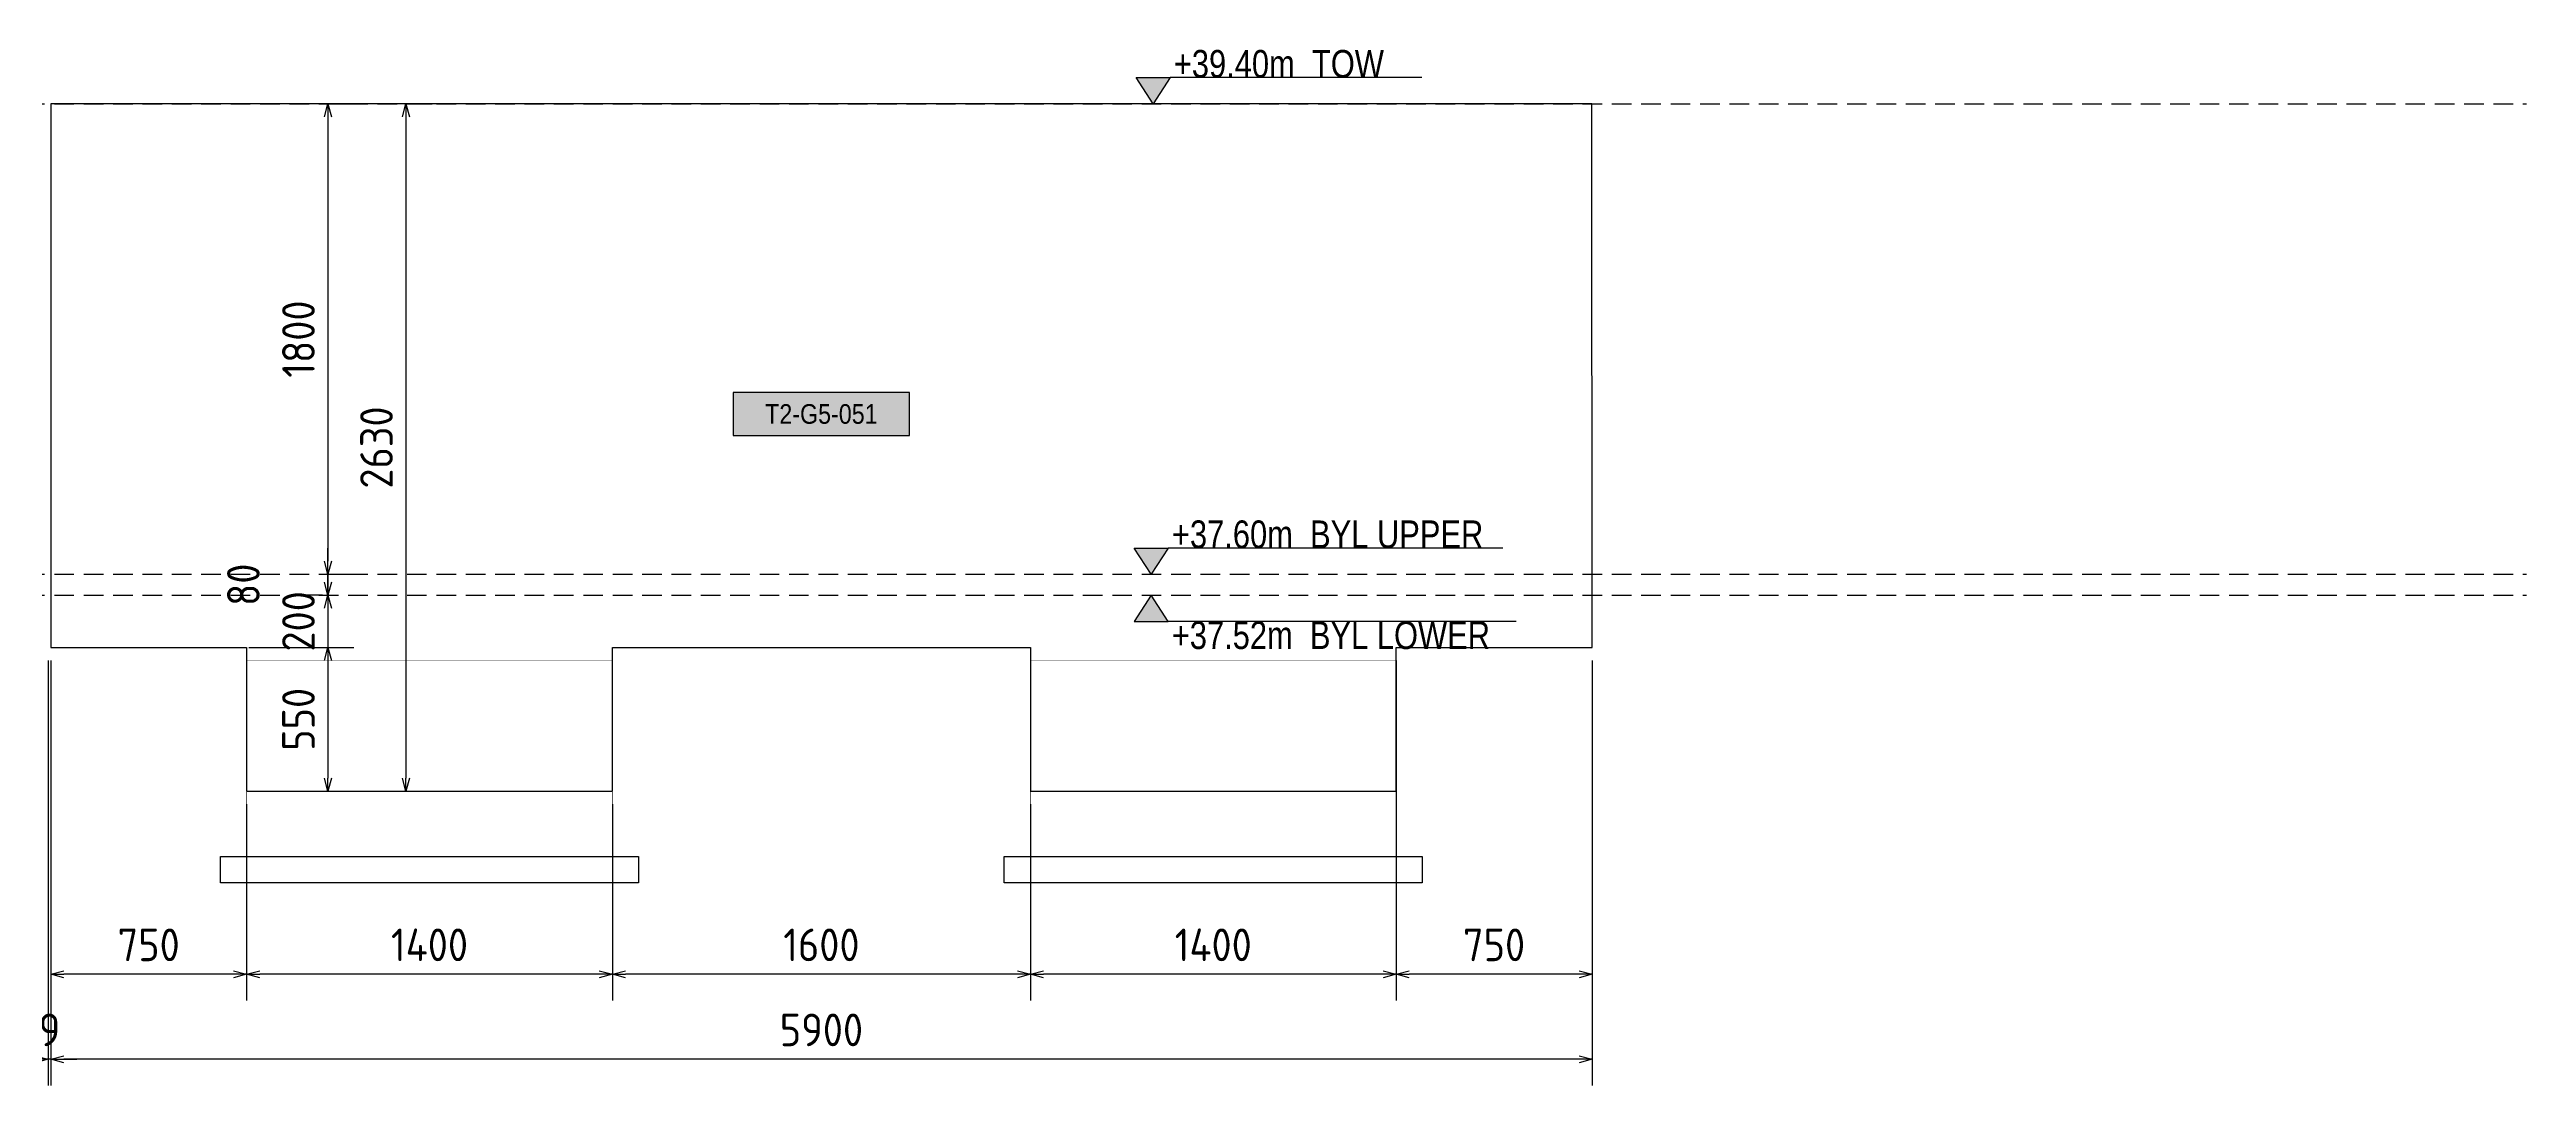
# Model space of a CAD drawing. Header units: centimetres. Extents: x -6122352 to 4157695, y -1694241 to 1947892.
# Drawn here: x 3411255 to 3420737, y 722987 to 726950 of the extents above; entities that cross this region are included whole.
import ezdxf
from ezdxf.enums import TextEntityAlignment as Align

# ---------------------------------------------------------------- set-up
doc = ezdxf.new("R2010")
doc.units = ezdxf.units.CM
doc.header["$MEASUREMENT"] = 0
doc.header["$PDMODE"] = 66
doc.header["$PDSIZE"] = 100
doc.linetypes.add('DASHED2', pattern=[0.375, 0.25, -0.125])
doc.linetypes.add('HIDDEN', pattern=[0.375, 0.25, -0.125])
for name, color, linetype in [('00-MI-DIM', 7, 'Continuous'), ('@MI-TYPE-02', 6, 'Continuous'), ('JML-Dimension', 1, 'Continuous'), ('PANEL-TAGS', 7, 'Continuous'), ('SECTION', 130, 'Continuous')]:
    doc.layers.add(name, color=color, linetype=linetype)
doc.styles.add('PANELTAG_STYLE', font='arial.ttf')
doc.styles.add('Schueco-BEMSTIL', font='isocpeur.ttf', dxfattribs={"width": 0.9})
doc.styles.add('txt-Pisa-std', font='arial.ttf', dxfattribs={"width": 0.8})
doc.dimstyles.new('MI- JWC-TXT-2.5 MM', dxfattribs={"dimscale": 1.5, "dimtxt": 2.5, "dimasz": 1, "dimexe": 2, "dimexo": 1, "dimgap": 1, "dimtad": 1, "dimdec": 0, "dimdsep": 46, "dimtxsty": 'Schueco-BEMSTIL', "dimblk": 'OPEN30', "dimcen": 0, "dimdle": 2, "dimclrd": 140, "dimclre": 8, "dimclrt": 40, "dimadec": 0, "dimazin": 2, "dimtfac": 1, "dimtdec": 0, "dimtix": 1, "dimtmove": 2, "dimatfit": 3, "dimldrblk": 'OPEN', "dimfxl": 2, "dimlwd": -1, "dimlwe": -1, "dimarcsym": 0})

# ---------------------------------------------------------------- blocks, each defined once
blk = doc.blocks.new('T2-ELE FT')
at = {"color": 12, "linetype": 'HIDDEN', "ltscale": 5, "const_width": 2}
blk.add_lwpolyline([(30306558.2, 1676365.9), (30306558.2, 1676865.9), (30307958.2, 1676865.9), (30307958.2, 1676365.9)], dxfattribs=at)
at = {"color": 12, "ltscale": 20, "const_width": 2}
blk.add_lwpolyline([(30306558.2, 1676365.9), (30307958.2, 1676365.9), (30307958.2, 1676115.9), (30306558.2, 1676115.9)], close=True, dxfattribs=at)
at = {"color": 8, "ltscale": 20}
blk.add_lwpolyline([(30306458.2, 1676115.9), (30308058.2, 1676115.9), (30308058.2, 1676015.9), (30306458.2, 1676015.9)], close=True, dxfattribs=at)
blk = doc.blocks.new('_Open30')
at = {"color": 0, "linetype": 'ByBlock', "lineweight": -2}
for p, q in [((-1, 0.27), (0, 0)), ((0, 0), (-1, -0.27)), ((0, 0), (-1, 0))]:
    blk.add_line(p, q, dxfattribs=at)
blk = doc.blocks.new('*D2384')
at = {"layer": '00-MI-DIM', "color": 8, "transparency": 16777216}
for p, q in [((3416410.3, 724612.5), (3416410.3, 723312.2)), ((3417160.6, 724612.6), (3417160.6, 723312.2))]:
    blk.add_line(p, q, dxfattribs=at)
at = {"layer": '00-MI-DIM', "color": 140, "transparency": 16777216}
blk.add_line((3417110.6, 723412.2), (3416460.3, 723412.2), dxfattribs=at)
at = {"layer": 'Defpoints', "color": 0, "transparency": 16777216}
for p in [(3416410.3, 724662.5), (3417160.6, 724662.6), (3416410.3, 723412.2)]:
    blk.add_point(p, dxfattribs=at)
at = {"layer": '00-MI-DIM', "color": 140, "transparency": 16777216, "xscale": 50, "yscale": 50, "zscale": 50, "rotation": 180}
blk.add_blockref('_Open30', (3416410.3, 723412.2), dxfattribs=at)
at = {"layer": '00-MI-DIM', "color": 140, "transparency": 16777216, "xscale": 50, "yscale": 50, "zscale": 50}
blk.add_blockref('_Open30', (3417160.6, 723412.2), dxfattribs=at)
at = {"layer": '00-MI-DIM', "color": 40, "transparency": 16777216, "insert": (3416785.4, 723524.7), "char_height": 125, "attachment_point": 5, "style": 'Schueco-BEMSTIL'}
blk.add_mtext('750', dxfattribs=at)
blk = doc.blocks.new('_Open')
at = {"color": 0, "linetype": 'ByBlock', "lineweight": -2}
for p, q in [((-1, 0.2), (0, 0)), ((-1, -0.2), (0, 0)), ((0, 0), (-1, 0))]:
    blk.add_line(p, q, dxfattribs=at)
blk = doc.blocks.new('*D2385')
at = {"layer": '00-MI-DIM', "color": 8, "transparency": 16777216}
for p, q in [((3416410.3, 724612.5), (3416410.3, 723312.2)), ((3415010.3, 724062.5), (3415010.3, 723312.2))]:
    blk.add_line(p, q, dxfattribs=at)
at = {"layer": '00-MI-DIM', "color": 140, "transparency": 16777216}
blk.add_line((3416360.3, 723412.2), (3415060.3, 723412.2), dxfattribs=at)
at = {"layer": 'Defpoints', "color": 0, "transparency": 16777216}
for p in [(3416410.3, 724662.5), (3415010.3, 724112.5), (3415010.3, 723412.2)]:
    blk.add_point(p, dxfattribs=at)
at = {"layer": '00-MI-DIM', "color": 140, "transparency": 16777216, "xscale": 50, "yscale": 50, "zscale": 50, "rotation": 180}
blk.add_blockref('_Open30', (3415010.3, 723412.2), dxfattribs=at)
at = {"layer": '00-MI-DIM', "color": 140, "transparency": 16777216, "xscale": 50, "yscale": 50, "zscale": 50}
blk.add_blockref('_Open30', (3416410.3, 723412.2), dxfattribs=at)
at = {"layer": '00-MI-DIM', "color": 40, "transparency": 16777216, "insert": (3415710.3, 723524.7), "char_height": 125, "attachment_point": 5, "style": 'Schueco-BEMSTIL'}
blk.add_mtext('1400', dxfattribs=at)
blk = doc.blocks.new('*D2386')
at = {"layer": '00-MI-DIM', "color": 8, "transparency": 16777216}
for p, q in [((3413410, 724062.5), (3413410, 723312.2)), ((3415010.3, 724062.5), (3415010.3, 723312.2))]:
    blk.add_line(p, q, dxfattribs=at)
at = {"layer": '00-MI-DIM', "color": 140, "transparency": 16777216}
blk.add_line((3414960.3, 723412.2), (3413460, 723412.2), dxfattribs=at)
at = {"layer": 'Defpoints', "color": 0, "transparency": 16777216}
for p in [(3413410, 724112.5), (3415010.3, 724112.5), (3413410, 723412.2)]:
    blk.add_point(p, dxfattribs=at)
at = {"layer": '00-MI-DIM', "color": 140, "transparency": 16777216, "xscale": 50, "yscale": 50, "zscale": 50, "rotation": 180}
blk.add_blockref('_Open30', (3413410, 723412.2), dxfattribs=at)
at = {"layer": '00-MI-DIM', "color": 140, "transparency": 16777216, "xscale": 50, "yscale": 50, "zscale": 50}
blk.add_blockref('_Open30', (3415010.3, 723412.2), dxfattribs=at)
at = {"layer": '00-MI-DIM', "color": 40, "transparency": 16777216, "insert": (3414210.2, 723524.7), "char_height": 125, "attachment_point": 5, "style": 'Schueco-BEMSTIL'}
blk.add_mtext('1600', dxfattribs=at)
blk = doc.blocks.new('*D2387')
at = {"layer": '00-MI-DIM', "color": 8, "transparency": 16777216}
for p, q in [((3412010, 724062.5), (3412010, 723312.2)), ((3413410, 724062.5), (3413410, 723312.2))]:
    blk.add_line(p, q, dxfattribs=at)
at = {"layer": '00-MI-DIM', "color": 140, "transparency": 16777216}
blk.add_line((3413360, 723412.2), (3412060, 723412.2), dxfattribs=at)
at = {"layer": 'Defpoints', "color": 0, "transparency": 16777216}
for p in [(3412010, 724112.5), (3413410, 724112.5), (3412010, 723412.2)]:
    blk.add_point(p, dxfattribs=at)
at = {"layer": '00-MI-DIM', "color": 140, "transparency": 16777216, "xscale": 50, "yscale": 50, "zscale": 50, "rotation": 180}
blk.add_blockref('_Open30', (3412010, 723412.2), dxfattribs=at)
at = {"layer": '00-MI-DIM', "color": 140, "transparency": 16777216, "xscale": 50, "yscale": 50, "zscale": 50}
blk.add_blockref('_Open30', (3413410, 723412.2), dxfattribs=at)
at = {"layer": '00-MI-DIM', "color": 40, "transparency": 16777216, "insert": (3412710, 723524.7), "char_height": 125, "attachment_point": 5, "style": 'Schueco-BEMSTIL'}
blk.add_mtext('1400', dxfattribs=at)
blk = doc.blocks.new('*D2388')
at = {"layer": '00-MI-DIM', "color": 8, "transparency": 16777216}
for p, q in [((3411260.1, 724612.5), (3411260.1, 723312.2)), ((3412010, 724062.5), (3412010, 723312.2))]:
    blk.add_line(p, q, dxfattribs=at)
at = {"layer": '00-MI-DIM', "color": 140, "transparency": 16777216}
blk.add_line((3411960, 723412.2), (3411310.1, 723412.2), dxfattribs=at)
at = {"layer": 'Defpoints', "color": 0, "transparency": 16777216}
for p in [(3411260.1, 724662.5), (3412010, 724112.5), (3411260.1, 723412.2)]:
    blk.add_point(p, dxfattribs=at)
at = {"layer": '00-MI-DIM', "color": 140, "transparency": 16777216, "xscale": 50, "yscale": 50, "zscale": 50, "rotation": 180}
blk.add_blockref('_Open30', (3411260.1, 723412.2), dxfattribs=at)
at = {"layer": '00-MI-DIM', "color": 140, "transparency": 16777216, "xscale": 50, "yscale": 50, "zscale": 50}
blk.add_blockref('_Open30', (3412010, 723412.2), dxfattribs=at)
at = {"layer": '00-MI-DIM', "color": 40, "transparency": 16777216, "insert": (3411635, 723524.7), "char_height": 125, "attachment_point": 5, "style": 'Schueco-BEMSTIL'}
blk.add_mtext('750', dxfattribs=at)
blk = doc.blocks.new('*D2394')
at = {"layer": '00-MI-DIM', "color": 8, "transparency": 16777216}
for p, q in [((3411260.1, 724612.5), (3411260.1, 722986.8)), ((3417160.6, 724612.6), (3417160.6, 722986.8))]:
    blk.add_line(p, q, dxfattribs=at)
at = {"layer": '00-MI-DIM', "color": 140, "transparency": 16777216}
blk.add_line((3417110.6, 723086.8), (3411310.1, 723086.8), dxfattribs=at)
at = {"layer": 'Defpoints', "color": 0, "transparency": 16777216}
for p in [(3411260.1, 724662.5), (3417160.6, 724662.6), (3411260.1, 723086.8)]:
    blk.add_point(p, dxfattribs=at)
at = {"layer": '00-MI-DIM', "color": 140, "transparency": 16777216, "xscale": 50, "yscale": 50, "zscale": 50, "rotation": 180}
blk.add_blockref('_Open30', (3411260.1, 723086.8), dxfattribs=at)
at = {"layer": '00-MI-DIM', "color": 140, "transparency": 16777216, "xscale": 50, "yscale": 50, "zscale": 50}
blk.add_blockref('_Open30', (3417160.6, 723086.8), dxfattribs=at)
at = {"layer": '00-MI-DIM', "color": 40, "transparency": 16777216, "insert": (3414210.3, 723199.3), "char_height": 125, "attachment_point": 5, "style": 'Schueco-BEMSTIL'}
blk.add_mtext('5900', dxfattribs=at)
blk = doc.blocks.new('*D2395')
at = {"layer": '00-MI-DIM', "color": 8, "transparency": 16777216}
for p, q in [((3411250.8, 724612.6), (3411250.8, 722986.8)), ((3411260.1, 724612.5), (3411260.1, 722986.8))]:
    blk.add_line(p, q, dxfattribs=at)
at = {"layer": '00-MI-DIM', "color": 140, "transparency": 16777216}
for p, q in [((3411200.8, 723086.8), (3411150.8, 723086.8)), ((3411260.1, 723086.8), (3411250.8, 723086.8)), ((3411310.1, 723086.8), (3411360.1, 723086.8))]:
    blk.add_line(p, q, dxfattribs=at)
at = {"layer": 'Defpoints', "color": 0, "transparency": 16777216}
for p in [(3411250.8, 724662.6), (3411260.1, 724662.5), (3411250.8, 723086.8)]:
    blk.add_point(p, dxfattribs=at)
at = {"layer": '00-MI-DIM', "color": 140, "transparency": 16777216, "xscale": 50, "yscale": 50, "zscale": 50}
blk.add_blockref('_Open30', (3411250.8, 723086.8), dxfattribs=at)
at = {"layer": '00-MI-DIM', "color": 140, "transparency": 16777216, "xscale": 50, "yscale": 50, "zscale": 50, "rotation": 180}
blk.add_blockref('_Open30', (3411260.1, 723086.8), dxfattribs=at)
at = {"layer": '00-MI-DIM', "color": 40, "transparency": 16777216, "insert": (3411255.4, 723199.3), "char_height": 125, "attachment_point": 5, "style": 'Schueco-BEMSTIL'}
blk.add_mtext('9', dxfattribs=at)
blk = doc.blocks.new('*U1106')
at = {"layer": 'JML-Dimension'}
h = blk.add_hatch(color=10, dxfattribs=at)
h.dxf.hatch_style = 1
h.paths.add_polyline_path([(0, 0), (-1.54, 2.37), (1.54, 2.37)])
blk.add_line((24.31, 2.37), (1.54, 2.37), dxfattribs=at)
blk.add_lwpolyline([(0, 0), (-1.54, 2.37), (1.54, 2.37), (0, 0)], dxfattribs=at)
at = {"color": 5, "style": 'txt-Pisa-std', "width": 0.8}
blk.add_attdef('+0.0', text='', height=2.5, dxfattribs=at).set_placement((1.87, 2.37), align=Align.BOTTOM_LEFT)
blk = doc.blocks.new('*U1108')
at = {"layer": 'JML-Dimension'}
h = blk.add_hatch(color=10, dxfattribs=at)
h.dxf.hatch_style = 1
h.paths.add_polyline_path([(0, 0), (-1.54, 2.37), (1.54, 2.37)])
blk.add_line((31.81, 2.37), (1.54, 2.37), dxfattribs=at)
blk.add_lwpolyline([(0, 0), (-1.54, 2.37), (1.54, 2.37), (0, 0)], dxfattribs=at)
at = {"color": 5, "style": 'txt-Pisa-std', "width": 0.8}
blk.add_attdef('+0.0', text='', height=2.5, dxfattribs=at).set_placement((1.87, 2.37), align=Align.BOTTOM_LEFT)
blk = doc.blocks.new('*U1107')
at = {"layer": 'JML-Dimension'}
h = blk.add_hatch(color=10, dxfattribs=at)
h.dxf.hatch_style = 1
h.paths.add_polyline_path([(0, 0), (-1.54, 2.37), (1.54, 2.37)])
blk.add_line((33.03, 2.37), (1.54, 2.37), dxfattribs=at)
blk.add_lwpolyline([(0, 0), (-1.54, 2.37), (1.54, 2.37), (0, 0)], dxfattribs=at)
at = {"color": 5, "style": 'txt-Pisa-std', "width": 0.8}
blk.add_attdef('+0.0', text='', height=2.5, dxfattribs=at).set_placement((1.87, 2.37), align=Align.BOTTOM_LEFT)
blk = doc.blocks.new('*D2504')
at = {"layer": '00-MI-DIM', "color": 8, "transparency": 16777216}
for p, q in [((3412332.3, 726742.5), (3412420.9, 726742.5)), ((3412332.3, 724942.5), (3412420.9, 724942.5))]:
    blk.add_line(p, q, dxfattribs=at)
at = {"layer": '00-MI-DIM', "color": 140, "transparency": 16777216}
blk.add_line((3412320.9, 726692.5), (3412320.9, 724992.5), dxfattribs=at)
at = {"layer": 'Defpoints', "color": 0, "transparency": 16777216}
for p in [(3412282.3, 726742.5), (3412282.3, 724942.5), (3412320.9, 724942.5)]:
    blk.add_point(p, dxfattribs=at)
at = {"layer": '00-MI-DIM', "color": 140, "transparency": 16777216, "xscale": 50, "yscale": 50, "zscale": 50}
for p, rotation in [((3412320.9, 726742.5), 90), ((3412320.9, 724942.5), 270)]:
    blk.add_blockref('_Open30', p, dxfattribs=dict(at, rotation=rotation))
at = {"layer": '00-MI-DIM', "color": 40, "transparency": 16777216, "insert": (3412208.4, 725842.5), "char_height": 125, "attachment_point": 5, "rotation": 90, "style": 'Schueco-BEMSTIL'}
blk.add_mtext('1800', dxfattribs=at)
blk = doc.blocks.new('*D2505')
at = {"layer": '00-MI-DIM', "color": 140, "transparency": 16777216}
for p, q in [((3412320.9, 724992.5), (3412320.9, 725042.5)), ((3412320.9, 724942.5), (3412320.9, 724862.5)), ((3412320.9, 724812.5), (3412320.9, 724762.5))]:
    blk.add_line(p, q, dxfattribs=at)
at = {"layer": '00-MI-DIM', "color": 8, "transparency": 16777216}
for p, q in [((3412332.3, 724942.5), (3412420.9, 724942.5)), ((3412300.5, 724862.5), (3412220.9, 724862.5))]:
    blk.add_line(p, q, dxfattribs=at)
at = {"layer": 'Defpoints', "color": 0, "transparency": 16777216}
for p in [(3412282.3, 724942.5), (3412320.9, 724862.5), (3412350.5, 724862.5)]:
    blk.add_point(p, dxfattribs=at)
at = {"layer": '00-MI-DIM', "color": 140, "transparency": 16777216, "xscale": 50, "yscale": 50, "zscale": 50}
for p, rotation in [((3412320.9, 724942.5), 270), ((3412320.9, 724862.5), 90)]:
    blk.add_blockref('_Open30', p, dxfattribs=dict(at, rotation=rotation))
at = {"layer": '00-MI-DIM', "color": 40, "transparency": 16777216, "insert": (3411997.6, 724902.5), "char_height": 125, "attachment_point": 5, "rotation": 90, "style": 'Schueco-BEMSTIL'}
blk.add_mtext('80', dxfattribs=at)
blk = doc.blocks.new('*D2506')
at = {"layer": '00-MI-DIM', "color": 140, "transparency": 16777216}
for p, q in [((3412320.9, 724912.5), (3412320.9, 724962.5)), ((3412320.9, 724862.5), (3412320.9, 724662.5)), ((3412320.9, 724612.5), (3412320.9, 724562.5))]:
    blk.add_line(p, q, dxfattribs=at)
at = {"layer": '00-MI-DIM', "color": 8, "transparency": 16777216}
for p, q in [((3412300.5, 724862.5), (3412220.9, 724862.5)), ((3412018, 724662.5), (3412420.9, 724662.5))]:
    blk.add_line(p, q, dxfattribs=at)
at = {"layer": 'Defpoints', "color": 0, "transparency": 16777216}
for p in [(3412350.5, 724862.5), (3411968, 724662.5), (3412320.9, 724662.5)]:
    blk.add_point(p, dxfattribs=at)
at = {"layer": '00-MI-DIM', "color": 140, "transparency": 16777216, "xscale": 50, "yscale": 50, "zscale": 50}
for p, rotation in [((3412320.9, 724862.5), 270), ((3412320.9, 724662.5), 90)]:
    blk.add_blockref('_Open30', p, dxfattribs=dict(at, rotation=rotation))
at = {"layer": '00-MI-DIM', "color": 40, "transparency": 16777216, "insert": (3412208.4, 724762.5), "char_height": 125, "attachment_point": 5, "rotation": 90, "style": 'Schueco-BEMSTIL'}
blk.add_mtext('200', dxfattribs=at)
blk = doc.blocks.new('*D2507')
at = {"layer": '00-MI-DIM', "color": 8, "transparency": 16777216}
for p, q in [((3412018, 724662.5), (3412420.9, 724662.5)), ((3412370.9, 724112.5), (3412420.9, 724112.5))]:
    blk.add_line(p, q, dxfattribs=at)
at = {"layer": '00-MI-DIM', "color": 140, "transparency": 16777216}
blk.add_line((3412320.9, 724612.5), (3412320.9, 724162.5), dxfattribs=at)
at = {"layer": 'Defpoints', "color": 0, "transparency": 16777216}
for p in [(3411968, 724662.5), (3412320.9, 724112.5), (3412320.9, 724112.5)]:
    blk.add_point(p, dxfattribs=at)
at = {"layer": '00-MI-DIM', "color": 140, "transparency": 16777216, "xscale": 50, "yscale": 50, "zscale": 50}
for p, rotation in [((3412320.9, 724662.5), 90), ((3412320.9, 724112.5), 270)]:
    blk.add_blockref('_Open30', p, dxfattribs=dict(at, rotation=rotation))
at = {"layer": '00-MI-DIM', "color": 40, "transparency": 16777216, "insert": (3412208.4, 724387.5), "char_height": 125, "attachment_point": 5, "rotation": 90, "style": 'Schueco-BEMSTIL'}
blk.add_mtext('550', dxfattribs=at)
blk = doc.blocks.new('*D2508')
at = {"layer": '00-MI-DIM', "color": 8, "transparency": 16777216}
for p, q in [((3412640.2, 726742.5), (3412719.6, 726742.5)), ((3412640.2, 724112.5), (3412719.6, 724112.5))]:
    blk.add_line(p, q, dxfattribs=at)
at = {"layer": '00-MI-DIM', "color": 140, "transparency": 16777216}
blk.add_line((3412619.6, 726692.5), (3412619.6, 724162.5), dxfattribs=at)
at = {"layer": 'Defpoints', "color": 0, "transparency": 16777216}
for p in [(3412590.2, 726742.5), (3412590.2, 724112.5), (3412619.6, 724112.5)]:
    blk.add_point(p, dxfattribs=at)
at = {"layer": '00-MI-DIM', "color": 140, "transparency": 16777216, "xscale": 50, "yscale": 50, "zscale": 50}
for p, rotation in [((3412619.6, 726742.5), 90), ((3412619.6, 724112.5), 270)]:
    blk.add_blockref('_Open30', p, dxfattribs=dict(at, rotation=rotation))
at = {"layer": '00-MI-DIM', "color": 40, "transparency": 16777216, "insert": (3412507.1, 725427.5), "char_height": 125, "attachment_point": 5, "rotation": 90, "style": 'Schueco-BEMSTIL'}
blk.add_mtext('2630', dxfattribs=at)
blk = doc.blocks.new('PANELTAG')
at = {"layer": 'PANEL-TAGS', "color": 1}
blk.add_lwpolyline([(-13.5, -3.3), (13.5, -3.3), (13.5, 3.3), (-13.5, 3.3)], close=True, dxfattribs=at)
at = {"layer": 'PANEL-TAGS', "color": 40, "true_color": 0xffd700}
blk.add_solid([(-13.5, -3.3), (13.5, -3.3), (-13.5, 3.3), (13.5, 3.3)], dxfattribs=at)
at = {"layer": 'PANEL-TAGS', "color": 5, "style": 'PANELTAG_STYLE', "width": 0.85}
blk.add_attdef('TAGNO', text='', height=3, dxfattribs=at).set_placement((0, 0), align=Align.MIDDLE)

msp = doc.modelspace()

# ---------------------------------------------------------------- linework, layer by layer
at = {"layer": '@MI-TYPE-02', "color": 160, "linetype": 'DASHED2', "ltscale": 300}
for points in [[(3388436.46753, 726742.53586), (3420737.45345, 726742.53586)], [(3388436.46753, 724942.53586), (3420737.45345, 724942.53586)], [(3388436.46753, 724862.53586), (3420737.45345, 724862.53586)]]:
    msp.add_lwpolyline(points, dxfattribs=at)
at = {"layer": '@MI-TYPE-02', "color": 30}
msp.add_lwpolyline([(3417159.84757, 726742.53586), (3411260.06409, 726742.49116), (3411260.06409, 724662.54596), (3412010.02657, 724662.54596), (3412010.02657, 724112.54596), (3413410.02657, 724112.54596), (3413410.02657, 724662.54596), (3415010.31409, 724662.54596), (3415010.31409, 724112.54596), (3416410.31409, 724112.54596), (3416410.31409, 724662.54596), (3417160.56006, 724662.59066), (3417159.84757, 726742.53586)], dxfattribs=at)

# ---------------------------------------------------------------- block references
at = {"color": 2}
for p in [(-26894548.13499, -952253.3278), (-26891547.84748, -952253.3278)]:
    msp.add_blockref('T2-ELE FT', p, dxfattribs=at)
at = {"layer": 'PANEL-TAGS', "color": 30}
ref = msp.add_blockref('PANELTAG', (3414210.14412, 725555.8962), dxfattribs=dict(at, xscale=25, yscale=25, zscale=25))
ref.add_attrib('TAGNO', 'T2-G5-051', dxfattribs={"color": 5, "height": 75, "style": 'PANELTAG_STYLE', "width": 0.85}).set_placement((3414210.14412, 725555.8962), align=Align.MIDDLE_CENTER)
at = {"layer": 'SECTION', "color": 6}
ref = msp.add_blockref('*U1106', (3415480.14411, 726742.53586), dxfattribs=dict(at, xscale=42.30147098076819, yscale=42.30147098076819, zscale=42.30147098076819))
ref.add_attrib('+0.0', '+39.40m  TOW', (3415559.27276, 726842.79292), dxfattribs={"layer": 'JML-Dimension', "color": 5, "height": 105.7536775, "style": 'txt-Pisa-std', "width": 0.8})
ref = msp.add_blockref('*U1108', (3415472.85062, 724942.53586), dxfattribs=dict(at, xscale=42.30147098076819, yscale=42.30147098076819, zscale=42.30147098076819))
ref.add_attrib('+0.0', '+37.60m  BYL UPPER', (3415551.97927, 725042.79292), dxfattribs={"layer": 'JML-Dimension', "color": 5, "height": 105.7536775, "style": 'txt-Pisa-std', "width": 0.8})
ref = msp.add_blockref('*U1107', (3415472.31062, 724862.53586), dxfattribs=dict(at, xscale=-42.30147098076819, yscale=42.30147098076819, zscale=42.30147098076819, rotation=180))
ref.add_attrib('+0.0', '+37.52m  BYL LOWER', (3415551.43927, 724656.52512), dxfattribs={"layer": 'JML-Dimension', "color": 5, "height": 105.7536775, "style": 'txt-Pisa-std', "width": 0.8})

# ---------------------------------------------------------------- dimensions: what is measured, and where the dimension line sits
at = {"layer": '00-MI-DIM', "color": 30}
for base, p1, p2, angle, picture, middle in [((3412320.94038, 724942.53586), (3412282.27426, 726742.49946), (3412282.27426, 724942.53586), 90, '*D2504', (3412208.44038, 725842.51766)), ((3412619.6025, 724112.54596), (3412590.23414, 726742.53586), (3412590.23414, 724112.54596), 90, '*D2508', (3412507.1025, 725427.54091)), ((3412320.94038, 724662.54596), (3412350.50022, 724862.53586), (3411967.97182, 724662.54596), 90, '*D2506', (3412208.44038, 724762.54091)), ((3411250.77657, 723086.79282), (3411260.06409, 724662.54596), (3411250.77657, 724662.59066), 180, '*D2395', (3411255.42033, 723199.29282)), ((3411260.06409, 723086.79282), (3417160.56006, 724662.59066), (3411260.06409, 724662.54596), 180, '*D2394', (3414210.31207, 723199.29282)), ((3411260.06409, 723412.16662), (3412010.02657, 724112.54596), (3411260.06409, 724662.54596), 180, '*D2388', (3411635.04533, 723524.66662)), ((3412320.94038, 724112.54596), (3411967.97182, 724662.54596), (3412320.94038, 724112.54596), 90, '*D2507', (3412208.44038, 724387.54596)), ((3415010.31409, 723412.16662), (3416410.31409, 724662.54596), (3415010.31409, 724112.54596), 180, '*D2385', (3415710.31409, 723524.66662)), ((3416410.31409, 723412.16662), (3417160.56006, 724662.59066), (3416410.31409, 724662.54596), 180, '*D2384', (3416785.43707, 723524.66662)), ((3412010.02657, 723412.16662), (3413410.02657, 724112.54596), (3412010.02657, 724112.54596), 180, '*D2387', (3412710.02657, 723524.66662)), ((3413410.02657, 723412.16662), (3415010.31409, 724112.54596), (3413410.02657, 724112.54596), 180, '*D2386', (3414210.17033, 723524.66662))]:
    dim = msp.add_linear_dim(base=base, p1=p1, p2=p2, angle=angle, dimstyle='MI- JWC-TXT-2.5 MM', dxfattribs=at)
    dim.commit()
    dim.dimension.update_dxf_attribs({"geometry": picture, "text_midpoint": middle})
dim = msp.add_linear_dim(base=(3412320.94038, 724862.53586), p1=(3412282.27426, 724942.53586), p2=(3412350.50022, 724862.53586), angle=90, dimstyle='MI- JWC-TXT-2.5 MM', dxfattribs=at)
dim.commit()
dim.dimension.update_dxf_attribs({"geometry": '*D2505', "text_midpoint": (3411997.62511, 724902.53586), "dimtype": 160})

doc.saveas('drawing.dxf')
